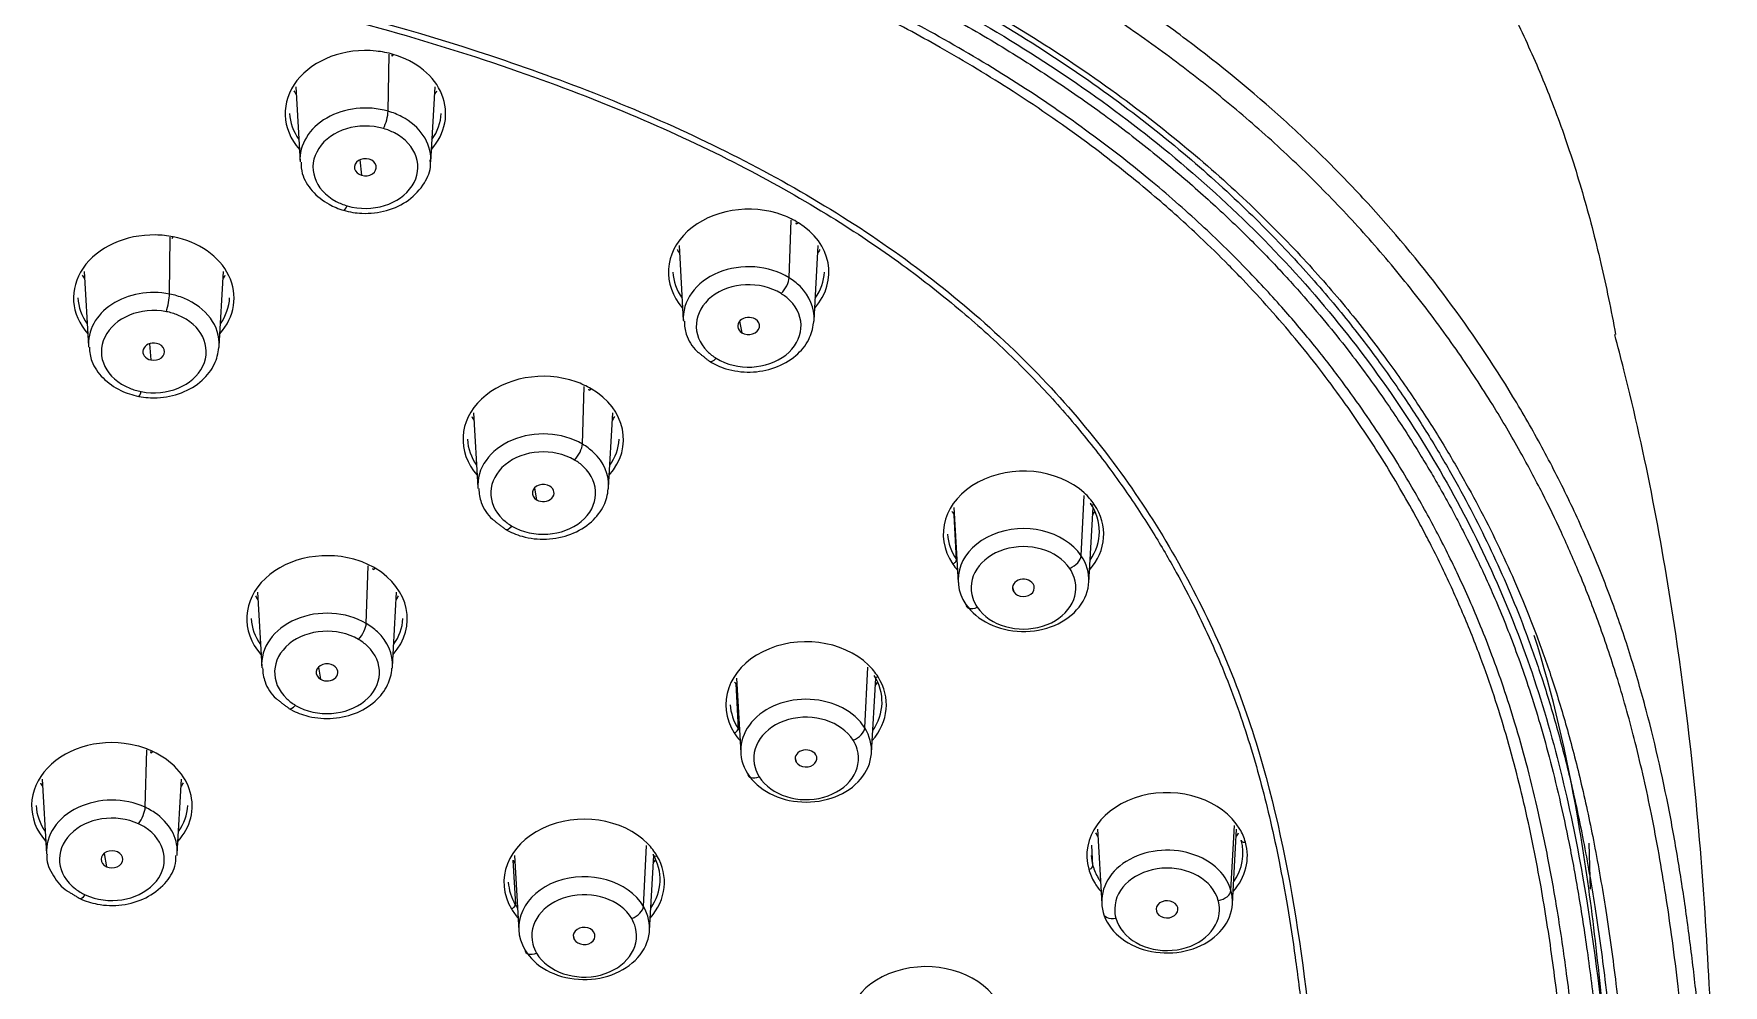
# Model space of a CAD drawing. Extents: x 1155 to 2284, y 0 to 827.
# Drawn here: x 1693.5 to 1732.5, y 517.09 to 539.05 of the extents above; entities that cross this region are included whole.
import ezdxf

# ---------------------------------------------------------------- set-up
doc = ezdxf.new("R2010")
doc.units = 0
doc.header["$LTSCALE"] = 3
doc.header["$MEASUREMENT"] = 0
doc.layers.add('1', color=7, linetype='CONTINUOUS')

msp = doc.modelspace()

# ---------------------------------------------------------------- linework, layer by layer
at = {"layer": '1', "color": 7, "linetype": 'Continuous', "lineweight": 13}
for p, q in [((1701.677, 537.263), (1701.702, 538.58)), ((1701.024, 536.139), (1701.065, 535.784)), ((1710.935, 533.419), (1710.98, 534.751)), ((1696.63, 533.045), (1696.647, 534.36)), ((1709.79, 532.417), (1709.843, 532.152)), ((1696.172, 531.896), (1696.202, 531.522)), ((1706.161, 529.581), (1706.205, 530.911)), ((1705.054, 528.567), (1705.103, 528.295)), ((1717.675, 527.004), (1717.743, 528.395)), ((1714.799, 526.915), (1714.747, 527.942)), ((1701.173, 525.441), (1701.217, 526.771)), ((1716.091, 526.279), (1716.12, 526.17)), ((1700.071, 524.435), (1700.116, 524.154)), ((1712.679, 523.032), (1712.749, 524.432)), ((1709.703, 524.045), (1709.756, 523.016)), ((1696.069, 521.199), (1696.106, 522.523)), ((1711.074, 522.338), (1711.098, 522.242)), ((1721.133, 519.278), (1721.215, 520.778)), ((1707.572, 518.91), (1707.643, 520.317)), ((1717.947, 519.85), (1717.921, 520.323)), ((1729.43, 519.308), (1729.4, 520.367)), ((1695.125, 520.136), (1695.176, 519.826)), ((1704.56, 519.982), (1704.614, 518.952)), ((1705.952, 518.248), (1705.974, 518.147))]:
    msp.add_line(p, q, dxfattribs=at)
at = {"layer": '1', "color": 7, "linetype": 'Continuous', "lineweight": 18}
for p, q in [((1699.547, 537.823), (1699.645, 536.097)), ((1702.662, 536.097), (1702.76, 537.823)), ((1708.394, 534.161), (1708.491, 532.435)), ((1711.509, 532.435), (1711.606, 534.161)), ((1694.661, 533.567), (1694.759, 531.841)), ((1697.776, 531.841), (1697.874, 533.567)), ((1703.652, 530.304), (1703.75, 528.578)), ((1706.767, 528.578), (1706.864, 530.304)), ((1714.738, 528.116), (1714.835, 526.39)), ((1717.852, 526.39), (1717.95, 528.116)), ((1698.661, 526.165), (1698.759, 524.439)), ((1701.776, 524.439), (1701.873, 526.165)), ((1709.72, 524.179), (1709.818, 522.453)), ((1712.835, 522.453), (1712.933, 524.179)), ((1693.695, 521.85), (1693.792, 520.124)), ((1696.81, 520.124), (1696.907, 521.85)), ((1718.052, 520.697), (1718.15, 518.971)), ((1721.167, 518.971), (1721.265, 520.697)), ((1704.597, 520.083), (1704.694, 518.357)), ((1707.712, 518.357), (1707.809, 520.083))]:
    msp.add_line(p, q, dxfattribs=at)
for centre, major_axis, ratio, start_param, end_param in [((1701.153, 537.208), (1.853, 0), 0.785626, 1.436749, 3.745676), ((1701.153, 537.208), (1.853, 0), 0.785626, 1.216519, 1.436749), ((1701.153, 537.208), (1.853, 0), 0.785626, 5.679102, 7.499705), ((1701.153, 538.322), (-1.812, 0), 0.785626, 0.424986, 0.492775), ((1701.153, 538.322), (-1.812, 0), 0.785626, 2.648791, 2.71663), ((1701.153, 537.272), (1.753, 0), 0.785626, 3.185915, 3.642059), ((1701.153, 537.272), (1.753, 0), 0.785626, 5.780392, 6.238817), ((1701.153, 535.97), (0.252, 0.001), 0.786751, 1.21391, 4.355503), ((1701.153, 535.97), (0.252, 0.001), 0.786751, 4.355503, 7.497096), ((1701.153, 536.15), (-1.51, 0), 0.785626, 3.097192, 3.130751), ((1710, 533.546), (1.853, 0), 0.785626, 1.123374, 3.745662), ((1710, 533.546), (1.853, 0), 0.785626, 0.903144, 1.123374), ((1710, 533.546), (1.853, 0), 0.785626, 5.679088, 7.186329), ((1696.268, 532.952), (1.853, 0), 0.785626, 1.548429, 3.745659), ((1696.268, 532.952), (1.853, 0), 0.785626, 1.328199, 1.548429), ((1696.268, 532.952), (1.853, 0), 0.785626, 5.679085, 7.611384), ((1710, 534.659), (-1.812, 0), 0.785626, 0.424983, 0.492822), ((1710, 534.659), (-1.812, 0), 0.785626, 2.64874, 2.716579), ((1710, 533.61), (1.753, 0), 0.785626, 3.185947, 3.642045), ((1710, 533.61), (1.753, 0), 0.785626, 5.782706, 6.238803), ((1696.268, 534.065), (-1.812, 0), 0.785626, 0.424942, 0.492781), ((1696.268, 534.065), (-1.812, 0), 0.785626, 2.648797, 2.716636), ((1696.268, 533.016), (1.753, 0), 0.785626, 3.185944, 3.642041), ((1696.268, 533.016), (1.753, 0), 0.785626, 5.782748, 6.2388), ((1709.999, 532.307), (0.252, 0.001), 0.785967, 0.899261, 4.040853), ((1709.999, 532.307), (0.252, 0.001), 0.785967, 4.040853, 7.182446), ((1710, 532.487), (-1.51, 0), 0.785626, 3.054423, 3.097201), ((1696.267, 531.713), (0.251, 0), 0.78639, 1.308042, 4.449634), ((1696.267, 531.713), (0.251, 0), 0.78639, 4.449634, 7.591227), ((1696.268, 531.893), (-1.51, 0), 0.785626, 3.073953, 3.097204), ((1705.258, 529.689), (1.853, 0), 0.785626, 1.149909, 3.745677), ((1705.258, 529.689), (1.853, 0), 0.785626, 0.929679, 1.149909), ((1705.258, 529.689), (1.853, 0), 0.785626, 5.679103, 7.212864), ((1705.258, 530.802), (-1.812, 0), 0.785626, 0.424962, 0.492801), ((1705.258, 530.802), (-1.812, 0), 0.785626, 2.648768, 2.716558), ((1705.258, 529.753), (1.753, 0), 0.785626, 3.185916, 3.642059), ((1705.258, 529.753), (1.753, 0), 0.785626, 5.782675, 6.238818), ((1716.344, 527.501), (1.853, 0), 0.785626, 0.712403, 3.633766), ((1705.257, 528.451), (0.251, 0.001), 0.785843, 0.90843, 4.050023), ((1705.257, 528.451), (0.251, 0.001), 0.785843, 4.050023, 7.191615), ((1705.258, 528.63), (-1.51, 0), 0.785626, 3.074646, 3.097215), ((1716.344, 527.501), (1.853, 0), 0.785626, 0.492173, 0.712403), ((1716.344, 527.501), (1.853, 0), 0.785626, 5.679071, 6.775358), ((1716.344, 527.565), (1.753, 0), 0.785626, 5.782688, 6.775358), ((1716.344, 526.443), (-1.51, 0), 0.785626, 3.633766, 6.775358), ((1716.344, 528.615), (-1.812, 0), 0.785626, 0.424973, 0.492173), ((1716.344, 528.615), (-1.812, 0), 0.785626, 2.648729, 2.716568), ((1716.344, 527.565), (1.753, 0), 0.785626, 3.18593, 3.633766), ((1700.267, 525.55), (1.853, 0), 0.785626, 1.147031, 3.745681), ((1700.267, 525.55), (1.853, 0), 0.785626, 0.927424, 1.147031), ((1716.344, 526.443), (-1.51, 0), 0.785626, 0.492173, 3.633766), ((1700.267, 525.55), (1.853, 0), 0.785626, 5.679124, 7.21061), ((1716.344, 527.501), (1.853, 0), 0.785626, 3.633766, 3.745698), ((1716.342, 526.263), (0.252, 0.001), 0.784802, 0.488865, 3.630457), ((1716.342, 526.263), (0.252, 0.001), 0.784802, 3.630457, 6.77205), ((1700.267, 526.663), (-1.812, 0), 0.785626, 0.424966, 0.492804), ((1700.267, 526.663), (-1.812, 0), 0.785626, 2.648723, 2.716561), ((1700.267, 525.614), (1.753, 0), 0.785626, 3.185938, 3.642042), ((1700.267, 525.614), (1.753, 0), 0.785626, 5.782672, 6.238821), ((1711.326, 523.564), (1.853, 0), 0.785626, 0.680448, 3.601811), ((1700.267, 524.312), (0.251, 0), 0.785761, 0.926174, 4.067767), ((1700.267, 524.312), (0.251, 0), 0.785761, 4.067767, 7.209359), ((1700.267, 524.491), (-1.51, 0), 0.785626, 3.072891, 3.097231), ((1711.326, 523.564), (1.853, 0), 0.785626, 0.460218, 0.680448), ((1711.326, 523.564), (1.853, 0), 0.785626, 5.679069, 6.743404), ((1711.326, 523.628), (1.753, 0), 0.785626, 5.782686, 6.743404), ((1711.326, 522.505), (-1.51, 0), 0.785626, 3.601811, 6.743404), ((1711.326, 524.677), (-1.812, 0), 0.785626, 0.424974, 0.460218), ((1711.326, 524.677), (-1.812, 0), 0.785626, 0.460218, 0.492861), ((1711.326, 524.677), (-1.812, 0), 0.785626, 2.648731, 2.716569), ((1711.326, 523.628), (1.753, 0), 0.785626, 3.185928, 3.601811), ((1711.326, 523.628), (1.753, 0), 0.785626, 3.601811, 3.642065), ((1711.326, 522.505), (-1.51, 0), 0.785626, 0.460218, 3.601811), ((1695.301, 521.235), (1.853, 0), 0.785626, 1.256846, 3.745693), ((1695.301, 521.235), (1.853, 0), 0.785626, 1.037239, 1.256846), ((1711.326, 523.564), (1.853, 0), 0.785626, 3.601811, 3.745697), ((1695.301, 521.235), (1.853, 0), 0.785626, 5.67909, 7.320424), ((1711.325, 522.326), (0.251, 0), 0.785065, 0.439435, 3.581027), ((1711.325, 522.326), (0.251, 0), 0.785065, 3.581027, 6.72262), ((1695.301, 522.349), (-1.812, 0), 0.785626, 0.424972, 0.492811), ((1695.301, 522.349), (-1.812, 0), 0.785626, 2.648729, 2.716568), ((1719.659, 520.081), (1.853, 0), 0.785626, 0.436796, 3.358159), ((1695.301, 521.299), (1.753, 0), 0.785626, 3.185905, 3.642054), ((1695.301, 520.177), (-1.51, 0), 0.785626, 3.065044, 3.943576), ((1695.301, 521.299), (1.753, 0), 0.785626, 5.782729, 6.238787), ((1706.203, 519.468), (1.853, 0), 0.785626, 0.654968, 3.576955), ((1719.659, 520.081), (1.853, 0), 0.785626, 0.216566, 0.436796), ((1706.203, 519.468), (1.853, 0), 0.785626, 0.435362, 0.654968), ((1719.659, 519.023), (-1.51, 0), 0.785626, 3.358159, 6.499752), ((1719.659, 521.195), (-1.812, 0), 0.785626, 0.424991, 0.49283), ((1719.659, 520.081), (1.853, 0), 0.785626, 5.679077, 6.499752), ((1719.659, 520.146), (1.753, 0), 0.785626, 5.782694, 6.499752), ((1719.659, 521.195), (-1.812, 0), 0.785626, 2.648748, 2.716586), ((1695.302, 519.997), (0.251, 0), 0.785727, 1.040894, 4.182487), ((1695.302, 519.997), (0.251, 0), 0.785727, 4.182487, 7.32408), ((1706.203, 520.582), (-1.812, 0), 0.785626, 0.435362, 0.492843), ((1706.203, 519.468), (1.853, 0), 0.785626, 5.67905, 6.718547), ((1706.203, 519.532), (1.753, 0), 0.785626, 5.78269, 6.718547), ((1706.203, 520.582), (-1.812, 0), 0.785626, 2.648761, 2.7166), ((1719.659, 520.146), (1.753, 0), 0.785626, 3.185936, 3.358159), ((1719.659, 520.146), (1.753, 0), 0.785626, 3.358159, 3.578389), ((1706.203, 519.532), (1.753, 0), 0.785626, 3.185911, 3.576955), ((1706.203, 518.41), (-1.51, 0), 0.785626, 3.576955, 6.718547), ((1719.659, 520.081), (1.853, 0), 0.785626, 3.358159, 3.578389), ((1719.659, 520.081), (1.853, 0), 0.785626, 3.578389, 3.745729), ((1719.659, 520.146), (1.753, 0), 0.785626, 3.578389, 3.642066), ((1719.659, 519.023), (-1.51, 0), 0.785626, 0.216566, 3.358159), ((1706.203, 519.468), (1.853, 0), 0.785626, 3.576955, 3.745698), ((1706.203, 519.532), (1.753, 0), 0.785626, 3.576955, 3.642064), ((1706.203, 518.41), (-1.51, 0), 0.785626, 0.435362, 3.576955), ((1719.657, 518.844), (0.252, 0), 0.78428, 0.214903, 3.356496), ((1719.657, 518.844), (0.252, 0), 0.78428, 3.356496, 6.498089), ((1706.202, 518.23), (0.251, 0), 0.785314, 0.434368, 3.575961), ((1706.202, 518.23), (0.251, 0), 0.785314, 3.575961, 6.717554), ((1714.094, 516.065), (1.853, 0), 0.785626, 0.406229, 3.327591)]:
    msp.add_ellipse(centre, major_axis=major_axis, ratio=ratio, start_param=start_param, end_param=end_param, dxfattribs=at)
at = {"layer": '1', "color": 7, "linetype": 'Continuous', "lineweight": 13}
for centre, major_axis, ratio, start_param, end_param in [((1701.796, 538.635), (0.0279, 0.096), 0.214635, 2.470509, 4.076212), ((1701.153, 536.15), (-1.51, 0), 0.785626, 4.358112, 6.332877), ((1701.153, 535.971), (-1.21, 0), 0.785626, 4.358112, 7.264448), ((1701.573, 537.048), (0.084, 0.288), 0.214635, 4.076212, 5.612101), ((1701.153, 536.15), (-1.51, 0), 0.785626, 4.122856, 4.358112), ((1701.153, 536.15), (-1.51, 0), 0.785626, 3.13075, 4.122856), ((1701.153, 535.971), (-1.21, 0), 0.785626, 1.216519, 4.122856), ((1701.153, 535.971), (-1.21, 0), 0.785626, 4.122856, 4.358112), ((1701.153, 535.971), (-1.21, 0), 0.785626, 0.981263, 1.216519), ((1700.734, 535.265), (-0.084, -0.288), 0.214635, 0.000071, 0.934619), ((1711.147, 534.75), (0.0527, 0.085), 0.383065, 2.552828, 4.158531), ((1696.713, 534.426), (0.0191, 0.0982), 0.148627, 2.453991, 4.059694), ((1710, 532.487), (-1.51, 0), 0.785626, 4.044736, 6.342513), ((1696.268, 531.893), (-1.51, 0), 0.785626, 4.469792, 6.346468), ((1710, 532.308), (-1.21, 0), 0.785626, 4.044736, 6.951073), ((1710.749, 533.24), (0.158, 0.255), 0.383065, 4.158531, 5.69442), ((1710, 532.487), (-1.51, 0), 0.785626, 3.80948, 4.044736), ((1710, 532.487), (-1.51, 0), 0.785626, 3.097201, 3.80948), ((1696.268, 531.714), (-1.21, 0), 0.785626, 4.469792, 7.376128), ((1696.558, 532.823), (0.057, 0.294), 0.148627, 4.059694, 5.595584), ((1696.268, 531.893), (-1.51, 0), 0.785626, 4.234535, 4.469792), ((1696.268, 531.893), (-1.51, 0), 0.785626, 3.097204, 4.234535), ((1710, 532.308), (-1.21, 0), 0.785626, 0.903144, 3.80948), ((1710, 532.308), (-1.21, 0), 0.785626, 3.80948, 4.044736), ((1696.268, 531.714), (-1.21, 0), 0.785626, 1.328199, 4.234535), ((1696.268, 531.714), (-1.21, 0), 0.785626, 4.234535, 4.469792), ((1710, 532.308), (-1.21, 0), 0.785626, 0.667887, 0.903144), ((1709.251, 531.747), (-0.158, -0.255), 0.383065, 6.282719, 7.300123), ((1696.268, 531.714), (-1.21, 0), 0.785626, 1.092943, 1.328199), ((1695.977, 530.977), (-0.057, -0.294), 0.148627, 0.000245, 0.918101), ((1706.366, 530.917), (0.0506, 0.0863), 0.37004, 2.54368, 4.149383), ((1705.258, 528.63), (-1.51, 0), 0.785626, 4.071271, 6.345662), ((1705.258, 528.451), (-1.21, 0), 0.785626, 4.071271, 6.977608), ((1705.982, 529.399), (0.152, 0.259), 0.37004, 4.149383, 5.685272), ((1705.258, 528.451), (-1.21, 0), 0.785626, 3.836015, 4.071271), ((1705.258, 528.63), (-1.51, 0), 0.785626, 3.836015, 4.071271), ((1705.258, 528.63), (-1.51, 0), 0.785626, 3.097215, 3.836015), ((1705.258, 528.451), (-1.21, 0), 0.785626, 0.929679, 3.836015), ((1717.977, 528.251), (-0.0826, -0.0564), 0.545267, 5.892018, 7.497721), ((1705.258, 528.451), (-1.21, 0), 0.785626, 0.694423, 0.929679), ((1704.534, 527.875), (-0.152, -0.259), 0.37004, 6.28276, 7.290975), ((1716.344, 526.264), (-1.21, 0), 0.785626, 3.633766, 6.540102), ((1714.711, 526.875), (0.0826, 0.0564), 0.545267, 4.356129, 5.961832), ((1717.411, 526.899), (0.248, 0.169), 0.545267, 4.356129, 5.892018), ((1701.379, 526.776), (0.0508, 0.0862), 0.371157, 2.544441, 4.150144), ((1716.344, 526.264), (-1.21, 0), 0.785626, 0.492173, 3.398509), ((1716.344, 526.264), (-1.21, 0), 0.785626, 3.398509, 3.633766), ((1700.267, 524.491), (-1.51, 0), 0.785626, 4.069017, 6.345404), ((1715.277, 526), (-0.248, -0.169), 0.545267, 5.961832, 7.497721), ((1716.344, 526.264), (-1.21, 0), 0.785626, 0.256917, 0.492173), ((1700.267, 524.312), (-1.21, 0), 0.785626, 4.069017, 6.975353), ((1700.993, 525.259), (0.152, 0.258), 0.371157, 4.150144, 5.686033), ((1700.267, 524.491), (-1.51, 0), 0.785626, 3.833761, 4.069017), ((1700.267, 524.312), (-1.21, 0), 0.785626, 0.927424, 3.833761), ((1700.267, 524.312), (-1.21, 0), 0.785626, 3.833761, 4.069017), ((1700.267, 524.491), (-1.51, 0), 0.785626, 3.097231, 3.833761), ((1712.986, 524.272), (0.0846, 0.0534), 0.554329, 2.770212, 4.375915), ((1700.267, 524.312), (-1.21, 0), 0.785626, 0.692168, 0.927424), ((1699.541, 523.737), (-0.152, -0.258), 0.371157, 6.282755, 7.291736), ((1711.326, 522.326), (-1.21, 0), 0.785626, 3.601811, 6.508147), ((1709.667, 522.979), (-0.0846, -0.0534), 0.554329, 1.234322, 2.840025), ((1712.411, 522.934), (0.254, 0.16), 0.554329, 4.375915, 5.911804), ((1711.326, 522.326), (-1.21, 0), 0.785626, 3.366555, 3.601811), ((1696.243, 522.55), (0.0421, 0.0907), 0.314671, 2.510835, 4.116538), ((1711.326, 522.326), (-1.21, 0), 0.785626, 0.460218, 3.366555), ((1710.242, 522.089), (-0.254, -0.16), 0.554329, 5.981618, 7.517507), ((1711.326, 522.326), (-1.21, 0), 0.785626, 0.224962, 0.460218), ((1695.301, 520.177), (-1.51, 0), 0.785626, 4.178832, 6.332427), ((1695.301, 519.998), (-1.21, 0), 0.785626, 4.178832, 7.085168), ((1695.917, 521.002), (0.126, 0.272), 0.314671, 4.116538, 5.652428), ((1695.301, 520.177), (-1.51, 0), 0.785626, 3.943576, 4.178832), ((1695.301, 519.998), (-1.21, 0), 0.785626, 1.037239, 3.943576), ((1695.301, 519.998), (-1.21, 0), 0.785626, 3.943576, 4.178832), ((1721.468, 520.456), (-0.0963, -0.027), 0.604249, 6.080645, 7.686348), ((1707.883, 520.144), (0.086, 0.0509), 0.560987, 2.786019, 4.391722), ((1717.849, 519.831), (0.0963, 0.027), 0.604249, 4.544755, 6.150458), ((1719.659, 518.844), (-1.21, 0), 0.785626, 3.358159, 6.264495), ((1695.301, 519.998), (-1.21, 0), 0.785626, 0.801983, 1.037239), ((1694.685, 519.365), (-0.126, -0.272), 0.314671, 6.28294, 7.258131), ((1706.203, 518.231), (-1.21, 0), 0.785626, 3.576955, 6.483291), ((1720.841, 519.234), (0.289, 0.081), 0.604249, 4.544755, 6.080645), ((1704.523, 518.916), (-0.086, -0.0509), 0.560987, 1.250129, 2.855832), ((1707.3, 518.817), (0.258, 0.153), 0.560987, 4.391722, 5.927611), ((1718.477, 518.825), (-0.289, -0.081), 0.604249, 6.150458, 7.686348), ((1719.659, 518.844), (-1.21, 0), 0.785626, 6.264495, 6.499752), ((1719.659, 518.844), (-1.21, 0), 0.785626, 0.216566, 3.122903), ((1719.659, 518.844), (-1.21, 0), 0.785626, 3.122903, 3.358159), ((1706.203, 518.231), (-1.21, 0), 0.785626, 0.435362, 3.341698), ((1706.203, 518.231), (-1.21, 0), 0.785626, 3.341698, 3.576955), ((1705.106, 518.015), (-0.258, -0.153), 0.560987, 5.997425, 7.533314), ((1706.203, 518.231), (-1.21, 0), 0.785626, 0.200106, 0.435362)]:
    msp.add_ellipse(centre, major_axis=major_axis, ratio=ratio, start_param=start_param, end_param=end_param, dxfattribs=at)
at = {"layer": '1', "color": 7, "linetype": 'Continuous', "lineweight": 18}
for points, knots in [([(1671.501, 559.988), (1672.54, 559.988), (1673.56, 559.981), (1675.562, 559.952), (1676.543, 559.93), (1679.429, 559.844), (1681.275, 559.759), (1683.924, 559.593), (1684.787, 559.531), (1686.473, 559.397), (1687.297, 559.323), (1688.902, 559.166), (1689.685, 559.082), (1691.209, 558.903), (1691.951, 558.809), (1694.115, 558.512), (1695.476, 558.297), (1698.032, 557.841), (1699.227, 557.601), (1700.618, 557.293), (1701.028, 557.2), (1701.443, 557.102), (1701.599, 557.065), (1701.624, 557.059), (1701.634, 557.056), (1701.635, 557.056), (1701.636, 557.056), (1701.636, 557.056), (1701.637, 557.056), (1701.637, 557.056), (1701.642, 557.054), (1701.655, 557.051), (1701.733, 557.033), (1701.937, 556.983), (1703.173, 556.68), (1704.301, 556.373), (1706.237, 555.799), (1707.17, 555.498), (1708.964, 554.87), (1709.825, 554.544), (1711.061, 554.038), (1711.464, 553.867), (1712.251, 553.52), (1712.635, 553.343), (1713.76, 552.809), (1714.472, 552.444), (1715.822, 551.705), (1716.46, 551.33), (1717.662, 550.575), (1718.227, 550.195), (1719.286, 549.438), (1719.78, 549.061), (1720.703, 548.316), (1721.132, 547.948), (1721.928, 547.226), (1722.296, 546.872), (1722.976, 546.185), (1723.289, 545.851), (1723.864, 545.209), (1724.127, 544.9), (1724.489, 544.458), (1724.604, 544.314), (1724.728, 544.156), (1724.749, 544.13), (1724.769, 544.104), (1724.778, 544.093), (1724.779, 544.091), (1724.782, 544.087), (1724.787, 544.081), (1724.818, 544.042), (1724.898, 543.938), (1725.182, 543.565), (1725.446, 543.201), (1725.874, 542.583), (1726.09, 542.256), (1726.522, 541.569), (1726.738, 541.207), (1727.166, 540.449), (1727.378, 540.051), (1727.792, 539.219), (1727.995, 538.785), (1728.386, 537.878), (1728.573, 537.406), (1728.838, 536.669), (1728.924, 536.419), (1729.089, 535.91), (1729.169, 535.651), (1729.4, 534.86), (1729.542, 534.315), (1729.796, 533.219), (1729.909, 532.671), (1730.012, 532.108)], [0, 0, 0, 0, 0.028614, 0.028614, 0.057228, 0.057228, 0.114456, 0.114456, 0.14307, 0.14307, 0.171684, 0.171684, 0.200298, 0.200298, 0.228912, 0.228912, 0.286139, 0.286139, 0.343367, 0.343367, 0.357674, 0.364828, 0.365722, 0.366169, 0.366225, 0.366253, 0.366253, 0.36626, 0.36626, 0.366267, 0.366281, 0.366393, 0.366616, 0.368404, 0.371981, 0.400595, 0.400595, 0.429209, 0.429209, 0.457823, 0.457823, 0.47213, 0.47213, 0.486437, 0.486437, 0.515051, 0.515051, 0.543665, 0.543665, 0.572279, 0.572279, 0.600893, 0.600893, 0.629507, 0.629507, 0.658121, 0.658121, 0.686735, 0.686735, 0.715349, 0.715349, 0.729655, 0.729655, 0.731444, 0.732338, 0.732338, 0.732562, 0.732562, 0.732785, 0.733232, 0.736809, 0.743962, 0.772576, 0.772576, 0.80119, 0.80119, 0.829804, 0.829804, 0.858418, 0.858418, 0.887032, 0.887032, 0.915646, 0.915646, 0.929953, 0.929953, 0.94426, 0.94426, 0.972874, 0.972874, 1, 1, 1, 1]), ([(1732.138, 500.407), (1732.138, 501.026), (1732.135, 502.285), (1732.121, 504.14), (1732.094, 505.991), (1732.051, 507.878), (1731.981, 509.937), (1731.872, 512.218), (1731.708, 514.625), (1731.48, 516.97), (1731.196, 519.1), (1730.866, 520.977), (1730.494, 522.633), (1730.088, 524.094), (1729.66, 525.383), (1729.22, 526.514), (1728.778, 527.521), (1728.317, 528.47), (1727.793, 529.453), (1727.155, 530.538), (1726.377, 531.725), (1725.471, 532.956), (1724.472, 534.166), (1723.411, 535.315), (1722.295, 536.4), (1721.119, 537.428), (1719.877, 538.409), (1718.547, 539.36), (1717.109, 540.286), (1715.549, 541.189), (1713.867, 542.064), (1712.054, 542.908), (1710.095, 543.718), (1707.973, 544.495), (1705.666, 545.236), (1703.154, 545.938), (1700.406, 546.598), (1697.381, 547.21), (1694.046, 547.767), (1690.361, 548.257), (1686.268, 548.667), (1681.713, 548.983), (1676.735, 549.181), (1673.276, 549.222), (1671.501, 549.222)], [0, 0, 0, 0, 0.022942, 0.046665, 0.068754, 0.091563, 0.11661, 0.145111, 0.17617, 0.205979, 0.232296, 0.255575, 0.276286, 0.294681, 0.311067, 0.325727, 0.338596, 0.35059, 0.36342, 0.378173, 0.394949, 0.412983, 0.430968, 0.448478, 0.465685, 0.482739, 0.499779, 0.517062, 0.535175, 0.554014, 0.573562, 0.593993, 0.61545, 0.63809, 0.662238, 0.68807, 0.715794, 0.745985, 0.779075, 0.815122, 0.854829, 0.899283, 0.948291, 1, 1, 1, 1]), ([(1671.501, 547.882), (1672.692, 547.882), (1675.149, 547.862), (1678.901, 547.761), (1682.776, 547.571), (1686.608, 547.286), (1690.252, 546.913), (1693.576, 546.473), (1696.555, 545.987), (1699.21, 545.47), (1701.578, 544.934), (1703.723, 544.378), (1705.725, 543.793), (1707.69, 543.148), (1709.73, 542.394), (1711.912, 541.475), (1714.194, 540.364), (1716.426, 539.091), (1718.448, 537.735), (1720.185, 536.38), (1721.641, 535.071), (1722.855, 533.827), (1723.87, 532.655), (1724.718, 531.559), (1725.431, 530.538), (1726.035, 529.587), (1726.556, 528.69), (1727.018, 527.825), (1727.439, 526.964), (1727.834, 526.075), (1728.211, 525.126), (1728.573, 524.09), (1728.918, 522.95), (1729.24, 521.693), (1729.536, 520.304), (1729.802, 518.766), (1730.037, 517.06), (1730.24, 515.166), (1730.41, 513.05), (1730.543, 510.728), (1730.639, 508.318), (1730.698, 506.005), (1730.729, 503.911), (1730.743, 501.995), (1730.745, 500.77), (1730.745, 500.161)], [0, 0, 0, 0, 0.035508, 0.073247, 0.111881, 0.15119, 0.187956, 0.22136, 0.25157, 0.278587, 0.302799, 0.324947, 0.345816, 0.366409, 0.388311, 0.412885, 0.44005, 0.468119, 0.494815, 0.519034, 0.540855, 0.560538, 0.578349, 0.594463, 0.609072, 0.622425, 0.634715, 0.646395, 0.65792, 0.669634, 0.682051, 0.695558, 0.710294, 0.726427, 0.744141, 0.76366, 0.785238, 0.809202, 0.835752, 0.865693, 0.897392, 0.927272, 0.9535, 0.976872, 1, 1, 1, 1]), ([(1671.501, 547.795), (1672.69, 547.795), (1675.144, 547.776), (1678.889, 547.675), (1682.756, 547.485), (1686.58, 547.201), (1690.215, 546.829), (1693.529, 546.39), (1696.499, 545.905), (1699.144, 545.391), (1701.503, 544.856), (1703.638, 544.303), (1705.632, 543.72), (1707.587, 543.078), (1709.615, 542.328), (1711.785, 541.415), (1714.052, 540.311), (1716.268, 539.047), (1718.276, 537.701), (1720, 536.357), (1721.444, 535.058), (1722.649, 533.823), (1723.655, 532.66), (1724.497, 531.573), (1725.205, 530.559), (1725.805, 529.614), (1726.323, 528.723), (1726.781, 527.864), (1727.2, 527.009), (1727.592, 526.126), (1727.966, 525.183), (1728.326, 524.154), (1728.669, 523.021), (1728.989, 521.77), (1729.284, 520.388), (1729.549, 518.856), (1729.784, 517.155), (1729.986, 515.265), (1730.134, 513.42), (1730.209, 512.203), (1730.238, 511.683)], [0, 0, 0, 0, 0.041505, 0.085618, 0.130776, 0.176724, 0.219699, 0.258744, 0.294056, 0.325636, 0.353938, 0.379826, 0.40422, 0.42829, 0.453891, 0.482616, 0.514368, 0.547177, 0.578382, 0.606691, 0.632197, 0.655205, 0.676024, 0.694859, 0.711936, 0.727544, 0.741909, 0.755562, 0.769033, 0.782726, 0.79724, 0.813027, 0.830252, 0.849111, 0.869815, 0.892631, 0.917854, 0.945865, 0.976898, 1, 1, 1, 1]), ([(1671.551, 547.337), (1672.727, 547.337), (1674.965, 547.318), (1678.152, 547.237), (1681.064, 547.113), (1683.876, 546.945), (1686.836, 546.713), (1690.107, 546.382), (1693.614, 545.921), (1697.108, 545.338), (1700.38, 544.663), (1703.374, 543.916), (1706.125, 543.1), (1708.621, 542.231), (1710.818, 541.345), (1712.705, 540.477), (1714.326, 539.638), (1715.758, 538.816), (1717.064, 537.987), (1718.279, 537.137), (1719.401, 536.27), (1720.415, 535.409), (1721.306, 534.581), (1722.074, 533.806), (1722.736, 533.085), (1723.313, 532.41), (1723.818, 531.779), (1724.262, 531.19), (1724.652, 530.643), (1724.994, 530.139), (1725.292, 529.678), (1725.553, 529.257), (1725.784, 528.869), (1725.996, 528.499), (1726.198, 528.136), (1726.395, 527.765), (1726.596, 527.372), (1726.806, 526.944), (1727.029, 526.468), (1727.263, 525.935), (1727.506, 525.345), (1727.753, 524.697), (1728.001, 523.985), (1728.248, 523.201), (1728.49, 522.335), (1728.726, 521.38), (1728.952, 520.324), (1729.167, 519.149), (1729.369, 517.832), (1729.551, 516.386), (1729.704, 514.86), (1729.831, 513.298), (1729.934, 511.714), (1730.016, 510.117), (1730.078, 508.529), (1730.124, 506.941), (1730.159, 505.294), (1730.183, 503.554), (1730.196, 501.789), (1730.198, 500.612), (1730.198, 500.045)], [0, 0, 0, 0, 0.035327, 0.067243, 0.095779, 0.122941, 0.151972, 0.18513, 0.222019, 0.258766, 0.292421, 0.323632, 0.35315, 0.380744, 0.405616, 0.427342, 0.44646, 0.463928, 0.480626, 0.496937, 0.5128, 0.527923, 0.541823, 0.554278, 0.56551, 0.575838, 0.585353, 0.594053, 0.602027, 0.609336, 0.615918, 0.621819, 0.627227, 0.632334, 0.637326, 0.642394, 0.647728, 0.653517, 0.659945, 0.66714, 0.675072, 0.683672, 0.693033, 0.7033, 0.714579, 0.726942, 0.740509, 0.755533, 0.772369, 0.791231, 0.811104, 0.830901, 0.851085, 0.871757, 0.891998, 0.911837, 0.932512, 0.954972, 0.978349, 1, 1, 1, 1]), ([(1729.669, 499.952), (1729.669, 500.25), (1729.669, 500.88), (1729.666, 501.883), (1729.658, 503.013), (1729.645, 504.293), (1729.621, 505.735), (1729.584, 507.318), (1729.529, 508.983), (1729.456, 510.659), (1729.362, 512.328), (1729.24, 514.011), (1729.086, 515.692), (1728.898, 517.296), (1728.686, 518.744), (1728.458, 520.025), (1728.217, 521.166), (1727.965, 522.19), (1727.703, 523.112), (1727.438, 523.942), (1727.171, 524.688), (1726.908, 525.36), (1726.649, 525.971), (1726.393, 526.533), (1726.137, 527.062), (1725.875, 527.573), (1725.601, 528.081), (1725.305, 528.602), (1724.974, 529.154), (1724.593, 529.753), (1724.148, 530.412), (1723.625, 531.135), (1723.011, 531.922), (1722.289, 532.773), (1721.436, 533.692), (1720.419, 534.683), (1719.199, 535.751), (1717.743, 536.879), (1716.09, 538), (1714.348, 539.032), (1712.615, 539.938), (1710.899, 540.736), (1709.154, 541.461), (1707.365, 542.127), (1705.548, 542.731), (1703.713, 543.276), (1701.82, 543.779), (1699.787, 544.259), (1697.538, 544.725), (1695.037, 545.172), (1692.275, 545.589), (1689.227, 545.966), (1685.936, 546.283), (1682.569, 546.523), (1679.36, 546.683), (1676.463, 546.775), (1673.885, 546.82), (1672.267, 546.828), (1671.501, 546.828)], [0, 0, 0, 0, 0.011513, 0.024325, 0.038756, 0.055129, 0.073753, 0.094452, 0.116268, 0.138048, 0.159224, 0.18075, 0.203127, 0.224225, 0.242903, 0.25933, 0.274093, 0.287443, 0.299535, 0.310484, 0.320388, 0.329359, 0.33756, 0.345164, 0.352354, 0.359344, 0.36635, 0.373588, 0.381321, 0.389831, 0.399376, 0.41004, 0.421841, 0.434878, 0.449376, 0.465592, 0.483837, 0.504562, 0.527364, 0.549819, 0.570467, 0.5903, 0.610125, 0.630174, 0.650197, 0.669839, 0.689553, 0.710679, 0.734127, 0.759995, 0.788357, 0.819341, 0.853486, 0.888842, 0.921829, 0.950936, 0.976766, 1, 1, 1, 1]), ([(1729.381, 499.995), (1729.381, 500.045), (1729.381, 500.172), (1729.38, 500.403), (1729.38, 500.697), (1729.379, 501.032), (1729.377, 501.573), (1729.375, 502.154), (1729.37, 502.897), (1729.363, 503.638), (1729.352, 504.562), (1729.337, 505.455), (1729.317, 506.43), (1729.287, 507.602), (1729.234, 509.201), (1729.155, 510.962), (1729.048, 512.742), (1728.921, 514.4), (1728.761, 516.057), (1728.559, 517.712), (1728.34, 519.118), (1728.122, 520.274), (1727.927, 521.183), (1727.706, 522.088), (1727.457, 522.988), (1727.175, 523.882), (1726.9, 524.651), (1726.647, 525.296), (1726.428, 525.82), (1726.195, 526.341), (1725.949, 526.859), (1725.742, 527.27), (1725.543, 527.651), (1725.314, 528.074), (1724.98, 528.659), (1724.599, 529.284), (1724.173, 529.94), (1723.712, 530.605), (1723.18, 531.32), (1722.619, 532.021), (1722.03, 532.708), (1721.512, 533.269), (1720.976, 533.82), (1720.313, 534.468), (1719.273, 535.4), (1717.851, 536.536), (1716.192, 537.686), (1714.508, 538.703), (1712.992, 539.518), (1711.674, 540.159), (1710.577, 540.651), (1709.717, 541.012), (1709.103, 541.258), (1708.417, 541.525), (1707.569, 541.841), (1706.465, 542.224), (1705.349, 542.585), (1704.223, 542.925), (1703.087, 543.246), (1701.943, 543.547), (1700.502, 543.899), (1698.759, 544.286), (1697.239, 544.583), (1696.119, 544.786), (1695.278, 544.932), (1694.051, 545.132), (1692.967, 545.292), (1692.156, 545.405), (1691.747, 545.46), (1691.338, 545.513), (1690.928, 545.565), (1690.519, 545.616), (1690.108, 545.665), (1689.698, 545.712), (1689.287, 545.759), (1688.877, 545.803), (1688.465, 545.847), (1688.054, 545.889), (1687.642, 545.929), (1687.231, 545.969), (1686.819, 546.007), (1686.406, 546.044), (1685.994, 546.079), (1685.581, 546.113), (1685.169, 546.146), (1684.756, 546.178), (1684.343, 546.209), (1683.929, 546.238), (1683.516, 546.266), (1683.103, 546.293), (1682.689, 546.32), (1682.275, 546.344), (1681.862, 546.368), (1681.448, 546.391), (1681.034, 546.413), (1680.62, 546.433), (1680.206, 546.453), (1679.792, 546.472), (1679.378, 546.489), (1678.963, 546.506), (1678.549, 546.521), (1678.135, 546.536), (1677.72, 546.55), (1677.306, 546.562), (1676.891, 546.574), (1676.477, 546.585), (1676.062, 546.595), (1675.648, 546.604), (1675.233, 546.612), (1674.818, 546.619), (1674.404, 546.625), (1673.989, 546.63), (1673.574, 546.635), (1673.16, 546.639), (1672.745, 546.642), (1672.33, 546.644), (1671.916, 546.645), (1671.639, 546.645), (1671.501, 546.645)], [0, 0, 0, 0, 0.001935, 0.004918, 0.00895, 0.013278, 0.017899, 0.02989, 0.035798, 0.046658, 0.05859, 0.071591, 0.08122, 0.09636, 0.117008, 0.143161, 0.164594, 0.186036, 0.207492, 0.228956, 0.250423, 0.262325, 0.274224, 0.286119, 0.298009, 0.309896, 0.321784, 0.328913, 0.336042, 0.343171, 0.3503, 0.35743, 0.360288, 0.366229, 0.375253, 0.385119, 0.393074, 0.403764, 0.414453, 0.42514, 0.435828, 0.446516, 0.451973, 0.462698, 0.478692, 0.499949, 0.524386, 0.54592, 0.564548, 0.580264, 0.593071, 0.602967, 0.609951, 0.614025, 0.626269, 0.638507, 0.650741, 0.662976, 0.675212, 0.687452, 0.699695, 0.721126, 0.742559, 0.747343, 0.756086, 0.768787, 0.785442, 0.789649, 0.793856, 0.798064, 0.802271, 0.806478, 0.810685, 0.814892, 0.819099, 0.823306, 0.827513, 0.831721, 0.835928, 0.840136, 0.844343, 0.848551, 0.852759, 0.856967, 0.861175, 0.865382, 0.86959, 0.873798, 0.878006, 0.882214, 0.886422, 0.890629, 0.894836, 0.899044, 0.903251, 0.907458, 0.911665, 0.915872, 0.920079, 0.924286, 0.928493, 0.9327, 0.936907, 0.941113, 0.94532, 0.949527, 0.953733, 0.95794, 0.962146, 0.966353, 0.970559, 0.974765, 0.978972, 0.983178, 0.987383, 0.991589, 0.995795, 1, 1, 1, 1]), ([(1671.501, 542.557), (1673.361, 542.557), (1676.152, 542.52), (1678.941, 542.416), (1680.798, 542.33), (1681.727, 542.279), (1686.363, 541.981), (1690.058, 541.6), (1697.35, 540.408), (1700.948, 539.598), (1706.074, 537.857), (1707.738, 537.19), (1710.896, 535.637), (1712.389, 534.752), (1715.105, 532.751), (1716.328, 531.635), (1718.439, 529.225), (1719.326, 527.93), (1720.429, 525.914), (1720.759, 525.23), (1721.335, 523.841), (1721.581, 523.135), (1722.215, 521), (1722.498, 519.553), (1722.927, 516.648), (1723.072, 515.19), (1723.294, 512.272), (1723.371, 510.812), (1723.483, 507.89), (1723.519, 506.429), (1723.55, 504.237), (1723.561, 503.141), (1723.566, 501.861), (1723.567, 501.222), (1723.567, 500.902), (1723.567, 500.742), (1723.567, 500.662), (1723.567, 500.622), (1723.567, 500.602), (1723.567, 500.592), (1723.567, 500.587), (1723.567, 500.585), (1723.567, 500.584), (1723.567, 500.583), (1723.567, 500.583), (1723.567, 500.582), (1723.567, 500.582), (1723.567, 500.47), (1723.567, 500.319), (1723.567, 499.939), (1723.566, 499.711), (1723.565, 499.177), (1723.564, 498.871), (1723.559, 498.183), (1723.557, 497.8), (1723.548, 496.956), (1723.542, 496.496), (1723.526, 495.498), (1723.516, 494.961), (1723.488, 493.809), (1723.47, 493.194), (1723.424, 491.888), (1723.395, 491.196), (1723.34, 490.101), (1723.319, 489.726), (1723.273, 488.958), (1723.247, 488.564), (1723.187, 487.757), (1723.154, 487.345), (1723.078, 486.5), (1723.036, 486.068), (1722.939, 485.185), (1722.885, 484.734), (1722.76, 483.815), (1722.689, 483.346), (1722.525, 482.392), (1722.431, 481.906), (1722.269, 481.166), (1722.211, 480.917), (1722.087, 480.416), (1721.955, 479.911), (1721.804, 479.4), (1721.642, 478.885), (1721.555, 478.627), (1721.277, 477.848), (1721.069, 477.324), (1720.723, 476.531), (1720.602, 476.266), (1720.349, 475.733), (1720.217, 475.466), (1719.804, 474.662), (1719.504, 474.123), (1718.847, 473.046), (1718.49, 472.507), (1717.709, 471.436), (1717.286, 470.904), (1716.367, 469.856), (1715.871, 469.339), (1715.069, 468.584), (1714.792, 468.335), (1714.362, 467.969), (1714.216, 467.847), (1713.993, 467.667), (1713.881, 467.577), (1713.748, 467.473), (1713.681, 467.421), (1713.648, 467.395), (1713.631, 467.382), (1713.623, 467.376), (1713.619, 467.373), (1713.616, 467.371), (1713.615, 467.37), (1713.615, 467.37), (1713.614, 467.37), (1713.614, 467.37), (1713.011, 466.905), (1712.377, 466.464), (1711.72, 466.046)], [0, 0, 0, 0, 0.040893, 0.06134, 0.06134, 0.081786, 0.081786, 0.163572, 0.163572, 0.245359, 0.245359, 0.286252, 0.286252, 0.327145, 0.327145, 0.368038, 0.368038, 0.408931, 0.408931, 0.429378, 0.429378, 0.449824, 0.449824, 0.490717, 0.490717, 0.53161, 0.53161, 0.572503, 0.572503, 0.613397, 0.613397, 0.633843, 0.644066, 0.649178, 0.651734, 0.653012, 0.653651, 0.65397, 0.65413, 0.65421, 0.65425, 0.65427, 0.65428, 0.654285, 0.654287, 0.654287, 0.65429, 0.65429, 0.674736, 0.674736, 0.695183, 0.695183, 0.715629, 0.715629, 0.736076, 0.736076, 0.756522, 0.756522, 0.776969, 0.776969, 0.797416, 0.797416, 0.817862, 0.817862, 0.828085, 0.828085, 0.838309, 0.838309, 0.848532, 0.848532, 0.858755, 0.858755, 0.868978, 0.868978, 0.879202, 0.879202, 0.889425, 0.889425, 0.894537, 0.894537, 0.899648, 0.90476, 0.90476, 0.909872, 0.909872, 0.920095, 0.920095, 0.925207, 0.925207, 0.930318, 0.930318, 0.940541, 0.940541, 0.950765, 0.950765, 0.960988, 0.960988, 0.971211, 0.971211, 0.976323, 0.976323, 0.978879, 0.978879, 0.980157, 0.980796, 0.981115, 0.981275, 0.981355, 0.981395, 0.981415, 0.981425, 0.98143, 0.981432, 0.981432, 0.981435, 0.981435, 1, 1, 1, 1]), ([(1699.67, 536.09), (1699.666, 535.998), (1699.686, 535.761), (1699.907, 535.404), (1700.259, 535.123), (1700.529, 535.012), (1700.65, 534.976)], [0, 0, 0, 0, 0.177579, 0.475866, 0.783168, 1, 1, 1, 1]), ([(1700.65, 534.976), (1700.79, 534.936), (1701.116, 534.883), (1701.656, 534.943), (1702.178, 535.189), (1702.522, 535.572), (1702.672, 535.921), (1702.652, 536.104), (1702.645, 536.142)], [0, 0, 0, 0, 0.153435, 0.357111, 0.564982, 0.774191, 0.95315, 1, 1, 1, 1]), ([(1708.516, 532.416), (1708.514, 532.311), (1708.55, 532.067), (1708.703, 531.807), (1708.85, 531.688), (1708.874, 531.67)], [0, 0, 0, 0, 0.362472, 0.901583, 1, 1, 1, 1]), ([(1709.093, 531.492), (1709.214, 531.418), (1709.506, 531.286), (1710.041, 531.213), (1710.618, 531.317), (1711.096, 531.588), (1711.405, 531.966), (1711.483, 532.24), (1711.497, 532.378)], [0, 0, 0, 0, 0.138121, 0.318134, 0.50201, 0.68814, 0.854891, 1, 1, 1, 1]), ([(1732.496, 502.461), (1732.494, 503.89), (1732.476, 506.512), (1732.43, 510.098), (1732.355, 512.982), (1732.268, 515.255), (1732.154, 517.585), (1731.944, 520.962), (1731.39, 525.699), (1730.653, 529.593), (1730.064, 531.838), (1729.992, 532.107)], [0, 0, 0, 0, 0.14242, 0.261383, 0.357213, 0.430539, 0.490984, 0.601866, 0.76162, 0.971362, 1, 1, 1, 1]), ([(1694.781, 531.817), (1694.782, 531.703), (1694.825, 531.449), (1695.078, 531.085), (1695.47, 530.81), (1695.772, 530.712), (1695.92, 530.682)], [0, 0, 0, 0, 0.201124, 0.477134, 0.763765, 1, 1, 1, 1]), ([(1695.92, 530.682), (1696.064, 530.655), (1696.395, 530.63), (1696.927, 530.738), (1697.392, 531.019), (1697.688, 531.402), (1697.756, 531.674), (1697.766, 531.81)], [0, 0, 0, 0, 0.168187, 0.392319, 0.62114, 0.825305, 1, 1, 1, 1]), ([(1703.772, 528.555), (1703.772, 528.441), (1703.818, 528.19), (1703.978, 527.927), (1704.124, 527.815), (1704.145, 527.8)], [0, 0, 0, 0, 0.387414, 0.918222, 1, 1, 1, 1]), ([(1704.383, 527.616), (1704.506, 527.545), (1704.802, 527.419), (1705.34, 527.357), (1705.914, 527.474), (1706.382, 527.755), (1706.678, 528.139), (1706.747, 528.412), (1706.757, 528.548)], [0, 0, 0, 0, 0.138358, 0.319069, 0.503587, 0.690345, 0.856916, 1, 1, 1, 1]), ([(1729.769, 515.878), (1729.762, 515.965), (1729.614, 517.674), (1729.253, 520.78), (1728.568, 523.792), (1728.134, 525.167)], [0, 0, 0, 0, 0.028014, 0.550497, 1, 1, 1, 1]), ([(1698.781, 524.417), (1698.781, 524.303), (1698.826, 524.053), (1698.985, 523.79), (1699.132, 523.677), (1699.153, 523.662)], [0, 0, 0, 0, 0.385295, 0.91679, 1, 1, 1, 1]), ([(1699.389, 523.479), (1699.512, 523.407), (1699.808, 523.281), (1700.345, 523.218), (1700.92, 523.334), (1701.389, 523.614), (1701.686, 523.997), (1701.755, 524.27), (1701.765, 524.406)], [0, 0, 0, 0, 0.138337, 0.31899, 0.503454, 0.690159, 0.856746, 1, 1, 1, 1]), ([(1693.806, 520.12), (1693.802, 520.097), (1693.782, 519.924), (1693.94, 519.612), (1694.134, 519.349), (1694.282, 519.26), (1694.288, 519.257)], [0, 0, 0, 0, 0.067809, 0.523953, 0.980647, 1, 1, 1, 1]), ([(1694.559, 519.093), (1694.69, 519.033), (1695, 518.934), (1695.543, 518.917), (1696.103, 519.084), (1696.528, 519.407), (1696.762, 519.77), (1696.783, 520), (1696.779, 520.086)], [0, 0, 0, 0, 0.145674, 0.337361, 0.532927, 0.730684, 0.903948, 1, 1, 1, 1])]:
    msp.add_open_spline(points, degree=3, knots=knots, dxfattribs=at)
at = {"layer": '1', "color": 7, "linetype": 'Continuous', "lineweight": 13}
for points, knots in [([(1732.467, 505.563), (1732.466, 505.631), (1732.464, 505.699), (1732.449, 506.612), (1732.431, 507.456), (1732.394, 508.721), (1732.38, 509.143), (1732.349, 509.987), (1732.332, 510.409), (1732.276, 511.675), (1732.23, 512.518), (1732.119, 514.205), (1732.054, 515.049), (1731.934, 516.313), (1731.891, 516.735), (1731.796, 517.577), (1731.744, 517.998), (1731.631, 518.839), (1731.57, 519.26), (1731.436, 520.1), (1731.364, 520.519), (1731.125, 521.776), (1730.939, 522.612), (1730.607, 523.857), (1730.488, 524.271), (1730.23, 525.095), (1730.091, 525.506), (1729.791, 526.322), (1729.63, 526.728), (1729.288, 527.533), (1729.107, 527.934), (1728.724, 528.728), (1728.522, 529.122), (1728.098, 529.904), (1727.876, 530.291), (1727.179, 531.442), (1726.673, 532.194), (1725.578, 533.66), (1724.989, 534.374), (1724.044, 535.411), (1723.719, 535.751), (1723.048, 536.419), (1722.703, 536.747), (1721.638, 537.71), (1720.889, 538.325), (1719.716, 539.206), (1719.316, 539.493), (1718.501, 540.052), (1718.085, 540.324), (1716.815, 541.118), (1715.94, 541.618), (1714.141, 542.561), (1713.217, 543.004), (1711.332, 543.834), (1710.37, 544.221), (1708.416, 544.944), (1707.424, 545.28), (1705.418, 545.905), (1704.403, 546.193), (1702.356, 546.728), (1701.324, 546.974), (1699.246, 547.427), (1698.201, 547.634), (1696.101, 548.014), (1695.046, 548.187), (1692.93, 548.501), (1691.868, 548.643), (1689.739, 548.897), (1688.672, 549.01), (1686.534, 549.211), (1685.464, 549.299), (1683.321, 549.452), (1682.248, 549.517), (1680.101, 549.626), (1679.026, 549.67), (1675.802, 549.774), (1673.651, 549.805), (1671.501, 549.805)], [0, 0, 0, 0, 0.002693, 0.002693, 0.035936, 0.035936, 0.052558, 0.052558, 0.06918, 0.06918, 0.102423, 0.102423, 0.135667, 0.135667, 0.152289, 0.152289, 0.168911, 0.168911, 0.185532, 0.185532, 0.202154, 0.202154, 0.235398, 0.235398, 0.25202, 0.25202, 0.268641, 0.268641, 0.285263, 0.285263, 0.301885, 0.301885, 0.318507, 0.318507, 0.335128, 0.335128, 0.368372, 0.368372, 0.401616, 0.401616, 0.418237, 0.418237, 0.434859, 0.434859, 0.468103, 0.468103, 0.484725, 0.484725, 0.501346, 0.501346, 0.53459, 0.53459, 0.567834, 0.567834, 0.601077, 0.601077, 0.634321, 0.634321, 0.667564, 0.667564, 0.700808, 0.700808, 0.734051, 0.734051, 0.767295, 0.767295, 0.800539, 0.800539, 0.833782, 0.833782, 0.867026, 0.867026, 0.900269, 0.900269, 0.933513, 0.933513, 1, 1, 1, 1]), ([(1671.551, 547.576), (1675.683, 547.575), (1679.821, 547.458), (1688.079, 546.884), (1692.199, 546.427), (1698.286, 545.354), (1700.3, 544.931), (1704.269, 543.921), (1706.224, 543.332), (1710.029, 541.953), (1711.878, 541.162), (1715.395, 539.344), (1717.062, 538.318), (1720.12, 536.028), (1721.51, 534.764), (1723.948, 532.052), (1724.995, 530.605), (1726.32, 528.352), (1726.721, 527.588), (1727.439, 526.034), (1727.757, 525.245), (1728.582, 522.856), (1728.964, 521.234), (1729.494, 518.219), (1729.668, 516.824), (1729.802, 515.431)], [0, 0, 0, 0, 0.15553, 0.15553, 0.31106, 0.31106, 0.388825, 0.388825, 0.46659, 0.46659, 0.544355, 0.544355, 0.62212, 0.62212, 0.699885, 0.699885, 0.77765, 0.77765, 0.816533, 0.816533, 0.855415, 0.855415, 0.93318, 0.93318, 1, 1, 1, 1]), ([(1671.501, 542.423), (1672.901, 542.423), (1675.573, 542.396), (1679.385, 542.273), (1682.942, 542.079), (1686.483, 541.801), (1690.201, 541.398), (1694.054, 540.837), (1697.853, 540.114), (1701.401, 539.242), (1704.583, 538.252), (1707.356, 537.19), (1709.728, 536.083), (1711.736, 534.958), (1713.419, 533.841), (1714.819, 532.751), (1715.999, 531.69), (1717.019, 530.641), (1717.91, 529.591), (1718.679, 528.554), (1719.327, 527.567), (1719.859, 526.657), (1720.302, 525.818), (1720.684, 525.015), (1721.025, 524.208), (1721.332, 523.384), (1721.602, 522.554), (1721.841, 521.717), (1722.056, 520.849), (1722.258, 519.91), (1722.448, 518.865), (1722.625, 517.703), (1722.787, 516.428), (1722.931, 515.037), (1723.058, 513.509), (1723.169, 511.815), (1723.263, 509.932), (1723.338, 507.834), (1723.392, 505.491), (1723.421, 502.931), (1723.427, 500.303), (1723.417, 497.787), (1723.388, 495.495), (1723.339, 493.422), (1723.271, 491.528), (1723.186, 489.784), (1723.082, 488.153), (1722.953, 486.601), (1722.797, 485.113), (1722.611, 483.703), (1722.393, 482.398), (1722.15, 481.217), (1721.888, 480.158), (1721.609, 479.197), (1721.306, 478.296), (1720.965, 477.411), (1720.57, 476.49), (1720.097, 475.491), (1719.515, 474.384), (1718.794, 473.173), (1717.92, 471.895), (1716.909, 470.62), (1715.792, 469.408), (1714.576, 468.267), (1713.206, 467.165), (1712.187, 466.465), (1711.634, 466.113), (1711.627, 466.109)], [0, 0, 0, 0, 0.030835, 0.058826, 0.083993, 0.109342, 0.137175, 0.166628, 0.195629, 0.223223, 0.248479, 0.270963, 0.291139, 0.309226, 0.325274, 0.339668, 0.352644, 0.364809, 0.376706, 0.388046, 0.398467, 0.407853, 0.416152, 0.423947, 0.431911, 0.440018, 0.448026, 0.455953, 0.464078, 0.472835, 0.482659, 0.493665, 0.505639, 0.518588, 0.532791, 0.548556, 0.566116, 0.585597, 0.607381, 0.631798, 0.657312, 0.681037, 0.702293, 0.721542, 0.739149, 0.755369, 0.770457, 0.784919, 0.798958, 0.812308, 0.824674, 0.835857, 0.845853, 0.85493, 0.863493, 0.871982, 0.880887, 0.890729, 0.901893, 0.91447, 0.928233, 0.942565, 0.95661, 0.970195, 0.984303, 0.999798, 1, 1, 1, 1])]:
    msp.add_open_spline(points, degree=3, knots=knots, dxfattribs=at)
at = {"layer": '1', "color": 7, "linetype": 'Continuous', "lineweight": 18}
for points in [[(1708.874, 531.67), (1709.093, 531.492)], [(1704.145, 527.8), (1704.383, 527.616)], [(1699.153, 523.662), (1699.389, 523.479)], [(1694.288, 519.257), (1694.559, 519.093)]]:
    msp.add_open_spline(points, degree=1, dxfattribs=at)

doc.saveas('drawing.dxf')
